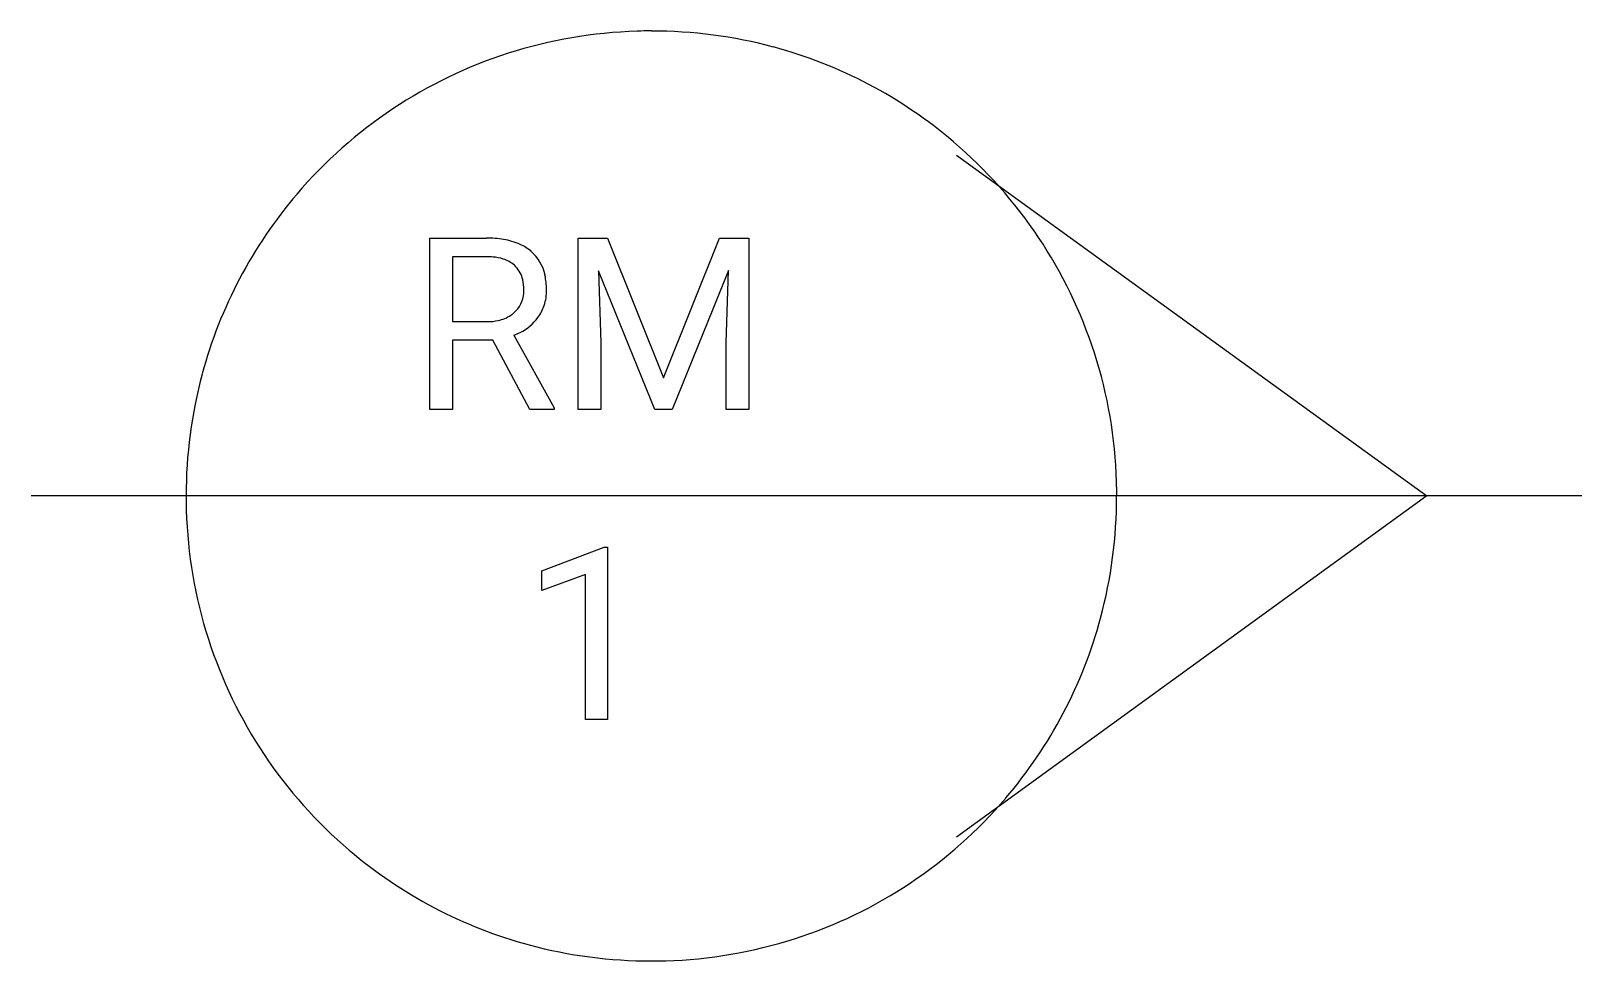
# Model space of a CAD drawing. Extents: x 2.8 to 16, y -2.8 to 5.2.
import ezdxf

# ---------------------------------------------------------------- set-up
doc = ezdxf.new("R2010")
doc.units = 0
doc.layers.add('DEFAULT_255_1_542', color=255, linetype='CONTINUOUS')
doc.layers.add('DEFAULT_255_2_778', color=255, linetype='CONTINUOUS')

msp = doc.modelspace()

# ---------------------------------------------------------------- linework, layer by layer
at = {"layer": 'DEFAULT_255_1_542'}
for p, q in [((6.179, 1.93), (6.179, 3.392)), ((6.179, 3.392), (6.663, 3.392)), ((7.446, 3.392), (7.695, 3.392)), ((7.446, 1.93), (7.446, 3.392)), ((7.695, 3.392), (8.173, 2.199)), ((8.173, 2.199), (8.65, 3.392)), ((8.65, 3.392), (8.9, 3.392)), ((8.9, 3.392), (8.9, 1.93)), ((6.372, 3.233), (6.372, 2.679)), ((6.668, 3.233), (6.372, 3.233)), ((8.098, 1.93), (7.619, 3.111)), ((7.619, 3.111), (7.638, 2.499)), ((8.726, 3.114), (8.246, 1.93)), ((8.708, 2.499), (8.726, 3.114)), ((6.372, 2.679), (6.669, 2.679)), ((6.716, 2.521), (6.372, 2.521)), ((6.372, 2.521), (6.372, 1.93)), ((7.033, 1.93), (6.716, 2.521)), ((6.896, 2.562), (7.24, 1.942)), ((7.638, 2.499), (7.638, 1.93)), ((8.708, 1.93), (8.708, 2.499)), ((6.372, 1.93), (6.179, 1.93)), ((7.24, 1.93), (7.033, 1.93)), ((7.24, 1.942), (7.24, 1.93)), ((7.638, 1.93), (7.446, 1.93)), ((8.246, 1.93), (8.098, 1.93)), ((8.9, 1.93), (8.708, 1.93)), ((7.134, 0.553), (7.666, 0.753)), ((7.666, 0.753), (7.695, 0.753)), ((7.695, 0.753), (7.695, -0.716)), ((7.134, 0.385), (7.134, 0.553)), ((7.508, 0.522), (7.134, 0.385)), ((7.508, -0.716), (7.508, 0.522)), ((7.695, -0.716), (7.508, -0.716))]:
    msp.add_line(p, q, dxfattribs=at)
for centre, radius, start, end in [((6.668, 2.522), 0.87, 80.6536, 90.3427), ((6.72, 2.829), 0.558, 65.6988, 80.8329), ((6.78, 2.966), 0.409, 50.0018, 65.4306), ((6.665, 2.66), 0.573, 84.5404, 89.7279), ((6.683, 2.827), 0.405, 72.3699, 84.8796), ((6.728, 2.962), 0.263, 48.7809, 72.6969), ((6.807, 3.003), 0.363, 11.6285, 49.5603), ((6.749, 2.99), 0.228, 43.5756, 48.2044), ((6.741, 2.985), 0.237, 12.4173, 43.1023), ((6.615, 2.956), 0.56, 359.5654, 12.3693), ((6.737, 2.938), 0.244, 310.9874, 356.2715), ((6.619, 2.955), 0.363, 359.5238, 12.8813), ((6.642, 2.952), 0.34, 354.9348, 0.0614), ((6.75, 2.948), 0.426, 341.9984, 0.4822), ((6.799, 2.935), 0.375, 323.8608, 341.6142), ((6.672, 3.128), 0.449, 269.5898, 281.8058), ((6.703, 2.985), 0.302, 281.5499, 303.9358), ((6.72, 2.955), 0.268, 304.4413, 311.2113), ((6.762, 2.964), 0.422, 296.7018, 323.6877), ((6.706, 3.063), 0.535, 290.808, 297.2328)]:
    msp.add_arc(centre, radius, start, end, dxfattribs=at)
at = {"layer": 'DEFAULT_255_2_778'}
for p, q in [((10.672, 4.101), (14.685, 1.191)), ((4.101, 1.191), (4.101, 1.191)), ((16.007, 1.191), (2.778, 1.191)), ((14.685, 1.191), (10.672, -1.72))]:
    msp.add_line(p, q, dxfattribs=at)
for centre, radius, start, end in [((8.063, 1.178), 3.981, 91.6628, 107.7702), ((8.07, 1.079), 4.081, 89.9989, 91.7123), ((8.074, 1.16), 3.999, 74.9592, 90.0542), ((8.06, 1.201), 3.959, 107.8308, 139.5783), ((8.083, 1.209), 3.95, 49.5331, 74.9127), ((8.08, 1.2), 3.958, 17.8309, 49.5789), ((8.052, 1.204), 3.95, 139.5325, 164.9121), ((8.058, 1.197), 3.981, 1.6628, 17.7703), ((8.1, 1.194), 3.999, 164.9587, 180.0541), ((8.182, 1.191), 4.081, 179.9989, 181.7122), ((8.039, 1.187), 3.999, 344.9592, 0.0542), ((7.958, 1.191), 4.081, 359.9989, 1.7123), ((8.082, 1.184), 3.981, 181.6627, 197.7696), ((8.088, 1.177), 3.95, 319.5327, 344.9126), ((8.06, 1.181), 3.959, 197.83, 229.5777), ((8.079, 1.18), 3.959, 287.8301, 319.5783), ((8.056, 1.173), 3.95, 229.5321, 254.912), ((8.066, 1.221), 3.999, 254.9586, 270.0542), ((8.076, 1.203), 3.981, 271.6627, 287.7697), ((8.07, 1.303), 4.081, 269.9989, 271.7122)]:
    msp.add_arc(centre, radius, start, end, dxfattribs=at)

doc.saveas('drawing.dxf')
